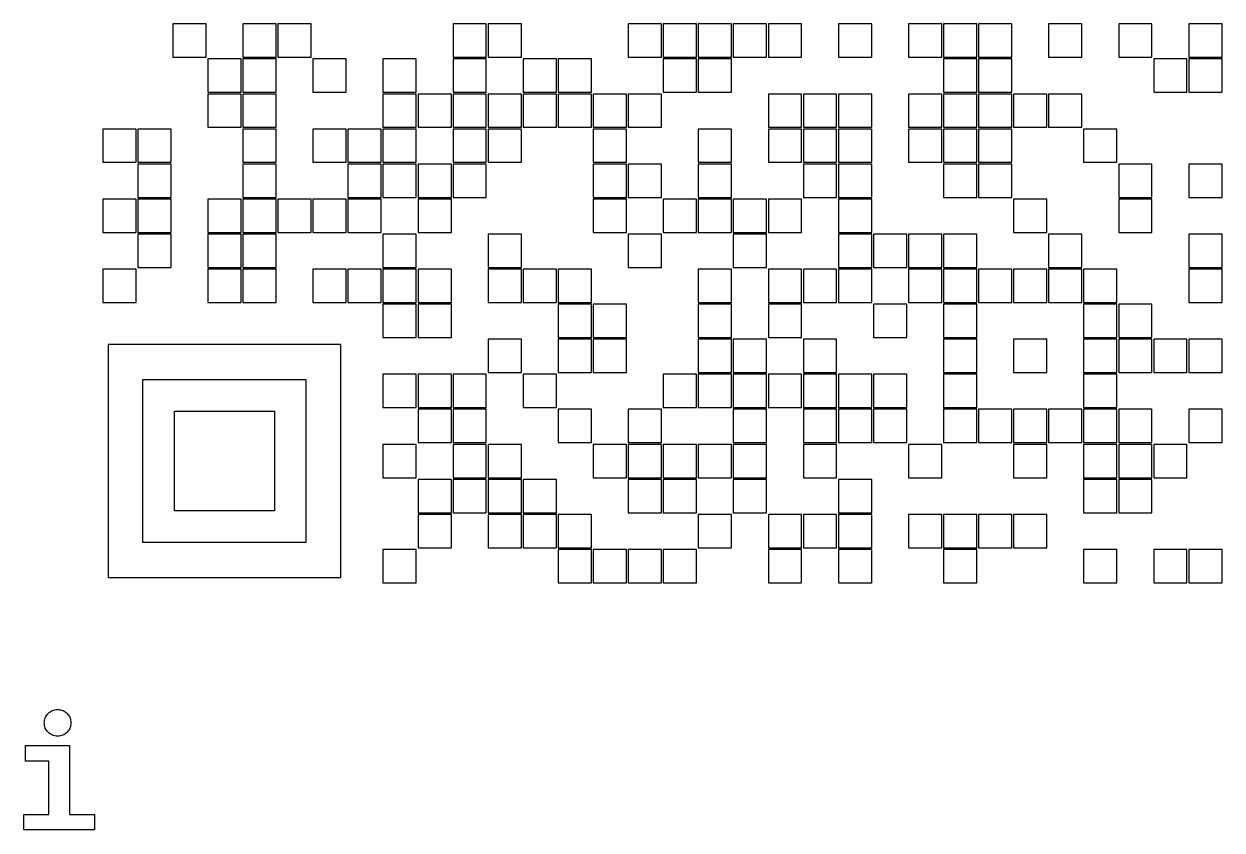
# Model space of a CAD drawing. Header units: inches. Extents: x -5.1 to 5.1, y -2.5 to 2.
# Drawn here: x 2.366 to 3.752, y -0.954 to -0.021 of the extents above; entities that cross this region are included whole.
import ezdxf

# ---------------------------------------------------------------- set-up
doc = ezdxf.new("R2010")
doc.units = ezdxf.units.IN
doc.header["$MEASUREMENT"] = 0

msp = doc.modelspace()

# ---------------------------------------------------------------- linework, layer by layer
at = {"color": 7, "linetype": 'Continuous', "lineweight": 25}
for p, q in [((2.5382, -0.0213), (2.5382, -0.0598)), ((2.5767, -0.0213), (2.5382, -0.0213)), ((2.5767, -0.0598), (2.5767, -0.0213)), ((2.6193, -0.0213), (2.6193, -0.0598)), ((2.6578, -0.0213), (2.6193, -0.0213)), ((2.6578, -0.0598), (2.6578, -0.0213)), ((2.6598, -0.0213), (2.6598, -0.0598)), ((2.6983, -0.0213), (2.6598, -0.0213)), ((2.6983, -0.0598), (2.6983, -0.0213)), ((2.8625, -0.0213), (2.8625, -0.0598)), ((2.901, -0.0213), (2.8625, -0.0213)), ((2.901, -0.0598), (2.901, -0.0213)), ((2.903, -0.0213), (2.903, -0.0598)), ((2.9416, -0.0213), (2.903, -0.0213)), ((2.9416, -0.0598), (2.9416, -0.0213)), ((3.0652, -0.0213), (3.0652, -0.0598)), ((3.1037, -0.0213), (3.0652, -0.0213)), ((3.1037, -0.0598), (3.1037, -0.0213)), ((3.1057, -0.0213), (3.1057, -0.0598)), ((3.1443, -0.0213), (3.1057, -0.0213)), ((3.1443, -0.0598), (3.1443, -0.0213)), ((3.1463, -0.0213), (3.1463, -0.0598)), ((3.1848, -0.0213), (3.1463, -0.0213)), ((3.1848, -0.0598), (3.1848, -0.0213)), ((3.1868, -0.0213), (3.1868, -0.0598)), ((3.2253, -0.0213), (3.1868, -0.0213)), ((3.2253, -0.0598), (3.2253, -0.0213)), ((3.2274, -0.0213), (3.2274, -0.0598)), ((3.2659, -0.0213), (3.2274, -0.0213)), ((3.2659, -0.0598), (3.2659, -0.0213)), ((3.3084, -0.0213), (3.3084, -0.0598)), ((3.347, -0.0213), (3.3084, -0.0213)), ((3.347, -0.0598), (3.347, -0.0213)), ((3.3895, -0.0213), (3.3895, -0.0598)), ((3.428, -0.0213), (3.3895, -0.0213)), ((3.428, -0.0598), (3.428, -0.0213)), ((3.4301, -0.0213), (3.4301, -0.0598)), ((3.4686, -0.0213), (3.4301, -0.0213)), ((3.4686, -0.0598), (3.4686, -0.0213)), ((3.4706, -0.0213), (3.4706, -0.0598)), ((3.5091, -0.0213), (3.4706, -0.0213)), ((3.5091, -0.0598), (3.5091, -0.0213)), ((3.5517, -0.0213), (3.5517, -0.0598)), ((3.5902, -0.0213), (3.5517, -0.0213)), ((3.5902, -0.0598), (3.5902, -0.0213)), ((3.6328, -0.0213), (3.6328, -0.0598)), ((3.6713, -0.0213), (3.6328, -0.0213)), ((3.6713, -0.0598), (3.6713, -0.0213)), ((3.7139, -0.0213), (3.7139, -0.0598)), ((3.7524, -0.0213), (3.7139, -0.0213)), ((3.7524, -0.0598), (3.7524, -0.0213)), ((2.5382, -0.0598), (2.5767, -0.0598)), ((2.5787, -0.0618), (2.5787, -0.1003)), ((2.6172, -0.0618), (2.5787, -0.0618)), ((2.6172, -0.1003), (2.6172, -0.0618)), ((2.6193, -0.0598), (2.6578, -0.0598)), ((2.6193, -0.0618), (2.6193, -0.1003)), ((2.6578, -0.0618), (2.6193, -0.0618)), ((2.6578, -0.1003), (2.6578, -0.0618)), ((2.6598, -0.0598), (2.6983, -0.0598)), ((2.7003, -0.0618), (2.7003, -0.1003)), ((2.7389, -0.0618), (2.7003, -0.0618)), ((2.7389, -0.1003), (2.7389, -0.0618)), ((2.7814, -0.0618), (2.7814, -0.1003)), ((2.8199, -0.0618), (2.7814, -0.0618)), ((2.8199, -0.1003), (2.8199, -0.0618)), ((2.8625, -0.0598), (2.901, -0.0598)), ((2.8625, -0.0618), (2.8625, -0.1003)), ((2.901, -0.0618), (2.8625, -0.0618)), ((2.901, -0.1003), (2.901, -0.0618)), ((2.903, -0.0598), (2.9416, -0.0598)), ((2.9436, -0.0618), (2.9436, -0.1003)), ((2.9821, -0.0618), (2.9436, -0.0618)), ((2.9821, -0.1003), (2.9821, -0.0618)), ((2.9841, -0.0618), (2.9841, -0.1003)), ((3.0226, -0.0618), (2.9841, -0.0618)), ((3.0226, -0.1003), (3.0226, -0.0618)), ((3.0652, -0.0598), (3.1037, -0.0598)), ((3.1057, -0.0598), (3.1443, -0.0598)), ((3.1057, -0.0618), (3.1057, -0.1003)), ((3.1443, -0.0618), (3.1057, -0.0618)), ((3.1443, -0.1003), (3.1443, -0.0618)), ((3.1463, -0.0598), (3.1848, -0.0598)), ((3.1463, -0.0618), (3.1463, -0.1003)), ((3.1848, -0.0618), (3.1463, -0.0618)), ((3.1848, -0.1003), (3.1848, -0.0618)), ((3.1868, -0.0598), (3.2253, -0.0598)), ((3.2274, -0.0598), (3.2659, -0.0598)), ((3.3084, -0.0598), (3.347, -0.0598)), ((3.3895, -0.0598), (3.428, -0.0598)), ((3.4301, -0.0598), (3.4686, -0.0598)), ((3.4301, -0.0618), (3.4301, -0.1003)), ((3.4686, -0.0618), (3.4301, -0.0618)), ((3.4686, -0.1003), (3.4686, -0.0618)), ((3.4706, -0.0598), (3.5091, -0.0598)), ((3.4706, -0.0618), (3.4706, -0.1003)), ((3.5091, -0.0618), (3.4706, -0.0618)), ((3.5091, -0.1003), (3.5091, -0.0618)), ((3.5517, -0.0598), (3.5902, -0.0598)), ((3.6328, -0.0598), (3.6713, -0.0598)), ((3.6733, -0.0618), (3.6733, -0.1003)), ((3.7118, -0.0618), (3.6733, -0.0618)), ((3.7118, -0.1003), (3.7118, -0.0618)), ((3.7139, -0.0598), (3.7524, -0.0598)), ((3.7139, -0.0618), (3.7139, -0.1003)), ((3.7524, -0.0618), (3.7139, -0.0618)), ((3.7524, -0.1003), (3.7524, -0.0618)), ((2.5787, -0.1003), (2.6172, -0.1003)), ((2.5787, -0.1024), (2.5787, -0.1409)), ((2.6172, -0.1024), (2.5787, -0.1024)), ((2.6172, -0.1409), (2.6172, -0.1024)), ((2.6193, -0.1003), (2.6578, -0.1003)), ((2.6193, -0.1024), (2.6193, -0.1409)), ((2.6578, -0.1024), (2.6193, -0.1024)), ((2.6578, -0.1409), (2.6578, -0.1024)), ((2.7003, -0.1003), (2.7389, -0.1003)), ((2.7814, -0.1003), (2.8199, -0.1003)), ((2.7814, -0.1024), (2.7814, -0.1409)), ((2.8199, -0.1024), (2.7814, -0.1024)), ((2.8199, -0.1409), (2.8199, -0.1024)), ((2.822, -0.1024), (2.822, -0.1409)), ((2.8605, -0.1024), (2.822, -0.1024)), ((2.8605, -0.1409), (2.8605, -0.1024)), ((2.8625, -0.1003), (2.901, -0.1003)), ((2.8625, -0.1024), (2.8625, -0.1409)), ((2.901, -0.1024), (2.8625, -0.1024)), ((2.901, -0.1409), (2.901, -0.1024)), ((2.903, -0.1024), (2.903, -0.1409)), ((2.9416, -0.1024), (2.903, -0.1024)), ((2.9416, -0.1409), (2.9416, -0.1024)), ((2.9436, -0.1003), (2.9821, -0.1003)), ((2.9436, -0.1024), (2.9436, -0.1409)), ((2.9821, -0.1024), (2.9436, -0.1024)), ((2.9821, -0.1409), (2.9821, -0.1024)), ((2.9841, -0.1003), (3.0226, -0.1003)), ((2.9841, -0.1024), (2.9841, -0.1409)), ((3.0226, -0.1024), (2.9841, -0.1024)), ((3.0226, -0.1409), (3.0226, -0.1024)), ((3.0247, -0.1024), (3.0247, -0.1409)), ((3.0632, -0.1024), (3.0247, -0.1024)), ((3.0632, -0.1409), (3.0632, -0.1024)), ((3.0652, -0.1024), (3.0652, -0.1409)), ((3.1037, -0.1024), (3.0652, -0.1024)), ((3.1037, -0.1409), (3.1037, -0.1024)), ((3.1057, -0.1003), (3.1443, -0.1003)), ((3.1463, -0.1003), (3.1848, -0.1003)), ((3.2274, -0.1024), (3.2274, -0.1409)), ((3.2659, -0.1024), (3.2274, -0.1024)), ((3.2659, -0.1409), (3.2659, -0.1024)), ((3.2679, -0.1024), (3.2679, -0.1409)), ((3.3064, -0.1024), (3.2679, -0.1024)), ((3.3064, -0.1409), (3.3064, -0.1024)), ((3.3084, -0.1024), (3.3084, -0.1409)), ((3.347, -0.1024), (3.3084, -0.1024)), ((3.347, -0.1409), (3.347, -0.1024)), ((3.3895, -0.1024), (3.3895, -0.1409)), ((3.428, -0.1024), (3.3895, -0.1024)), ((3.428, -0.1409), (3.428, -0.1024)), ((3.4301, -0.1003), (3.4686, -0.1003)), ((3.4301, -0.1024), (3.4301, -0.1409)), ((3.4686, -0.1024), (3.4301, -0.1024)), ((3.4686, -0.1409), (3.4686, -0.1024)), ((3.4706, -0.1003), (3.5091, -0.1003)), ((3.4706, -0.1024), (3.4706, -0.1409)), ((3.5091, -0.1024), (3.4706, -0.1024)), ((3.5091, -0.1409), (3.5091, -0.1024)), ((3.5111, -0.1024), (3.5111, -0.1409)), ((3.5497, -0.1024), (3.5111, -0.1024)), ((3.5497, -0.1409), (3.5497, -0.1024)), ((3.5517, -0.1024), (3.5517, -0.1409)), ((3.5902, -0.1024), (3.5517, -0.1024)), ((3.5902, -0.1409), (3.5902, -0.1024)), ((3.6733, -0.1003), (3.7118, -0.1003)), ((3.7139, -0.1003), (3.7524, -0.1003)), ((2.4571, -0.1429), (2.4571, -0.1814)), ((2.4956, -0.1429), (2.4571, -0.1429)), ((2.4956, -0.1814), (2.4956, -0.1429)), ((2.4976, -0.1429), (2.4976, -0.1814)), ((2.5361, -0.1429), (2.4976, -0.1429)), ((2.5361, -0.1814), (2.5361, -0.1429)), ((2.5787, -0.1409), (2.6172, -0.1409)), ((2.6193, -0.1409), (2.6578, -0.1409)), ((2.6193, -0.1429), (2.6193, -0.1814)), ((2.6578, -0.1429), (2.6193, -0.1429)), ((2.6578, -0.1814), (2.6578, -0.1429)), ((2.7003, -0.1429), (2.7003, -0.1814)), ((2.7389, -0.1429), (2.7003, -0.1429)), ((2.7389, -0.1814), (2.7389, -0.1429)), ((2.7409, -0.1429), (2.7409, -0.1814)), ((2.7794, -0.1429), (2.7409, -0.1429)), ((2.7794, -0.1814), (2.7794, -0.1429)), ((2.7814, -0.1409), (2.8199, -0.1409)), ((2.7814, -0.1429), (2.7814, -0.1814)), ((2.8199, -0.1429), (2.7814, -0.1429)), ((2.8199, -0.1814), (2.8199, -0.1429)), ((2.822, -0.1409), (2.8605, -0.1409)), ((2.8625, -0.1409), (2.901, -0.1409)), ((2.8625, -0.1429), (2.8625, -0.1814)), ((2.901, -0.1429), (2.8625, -0.1429)), ((2.901, -0.1814), (2.901, -0.1429)), ((2.903, -0.1409), (2.9416, -0.1409)), ((2.903, -0.1429), (2.903, -0.1814)), ((2.9416, -0.1429), (2.903, -0.1429)), ((2.9416, -0.1814), (2.9416, -0.1429)), ((2.9436, -0.1409), (2.9821, -0.1409)), ((2.9841, -0.1409), (3.0226, -0.1409)), ((3.0247, -0.1409), (3.0632, -0.1409)), ((3.0247, -0.1429), (3.0247, -0.1814)), ((3.0632, -0.1429), (3.0247, -0.1429)), ((3.0632, -0.1814), (3.0632, -0.1429)), ((3.0652, -0.1409), (3.1037, -0.1409)), ((3.1463, -0.1429), (3.1463, -0.1814)), ((3.1848, -0.1429), (3.1463, -0.1429)), ((3.1848, -0.1814), (3.1848, -0.1429)), ((3.2274, -0.1409), (3.2659, -0.1409)), ((3.2274, -0.1429), (3.2274, -0.1814)), ((3.2659, -0.1429), (3.2274, -0.1429)), ((3.2659, -0.1814), (3.2659, -0.1429)), ((3.2679, -0.1409), (3.3064, -0.1409)), ((3.2679, -0.1429), (3.2679, -0.1814)), ((3.3064, -0.1429), (3.2679, -0.1429)), ((3.3064, -0.1814), (3.3064, -0.1429)), ((3.3084, -0.1409), (3.347, -0.1409)), ((3.3084, -0.1429), (3.3084, -0.1814)), ((3.347, -0.1429), (3.3084, -0.1429)), ((3.347, -0.1814), (3.347, -0.1429)), ((3.3895, -0.1409), (3.428, -0.1409)), ((3.3895, -0.1429), (3.3895, -0.1814)), ((3.428, -0.1429), (3.3895, -0.1429)), ((3.428, -0.1814), (3.428, -0.1429)), ((3.4301, -0.1409), (3.4686, -0.1409)), ((3.4301, -0.1429), (3.4301, -0.1814)), ((3.4686, -0.1429), (3.4301, -0.1429)), ((3.4686, -0.1814), (3.4686, -0.1429)), ((3.4706, -0.1409), (3.5091, -0.1409)), ((3.4706, -0.1429), (3.4706, -0.1814)), ((3.5091, -0.1429), (3.4706, -0.1429)), ((3.5091, -0.1814), (3.5091, -0.1429)), ((3.5111, -0.1409), (3.5497, -0.1409)), ((3.5517, -0.1409), (3.5902, -0.1409)), ((3.5922, -0.1429), (3.5922, -0.1814)), ((3.6307, -0.1429), (3.5922, -0.1429)), ((3.6307, -0.1814), (3.6307, -0.1429)), ((2.4571, -0.1814), (2.4956, -0.1814)), ((2.4976, -0.1814), (2.5361, -0.1814)), ((2.4976, -0.1834), (2.4976, -0.222)), ((2.5361, -0.1834), (2.4976, -0.1834)), ((2.5361, -0.222), (2.5361, -0.1834)), ((2.6193, -0.1814), (2.6578, -0.1814)), ((2.6193, -0.1834), (2.6193, -0.222)), ((2.6578, -0.1834), (2.6193, -0.1834)), ((2.6578, -0.222), (2.6578, -0.1834)), ((2.7003, -0.1814), (2.7389, -0.1814)), ((2.7409, -0.1814), (2.7794, -0.1814)), ((2.7409, -0.1834), (2.7409, -0.222)), ((2.7794, -0.1834), (2.7409, -0.1834)), ((2.7794, -0.222), (2.7794, -0.1834)), ((2.7814, -0.1814), (2.8199, -0.1814)), ((2.7814, -0.1834), (2.7814, -0.222)), ((2.8199, -0.1834), (2.7814, -0.1834)), ((2.8199, -0.222), (2.8199, -0.1834)), ((2.822, -0.1834), (2.822, -0.222)), ((2.8605, -0.1834), (2.822, -0.1834)), ((2.8605, -0.222), (2.8605, -0.1834)), ((2.8625, -0.1814), (2.901, -0.1814)), ((2.8625, -0.1834), (2.8625, -0.222)), ((2.901, -0.1834), (2.8625, -0.1834)), ((2.901, -0.222), (2.901, -0.1834)), ((2.903, -0.1814), (2.9416, -0.1814)), ((3.0247, -0.1814), (3.0632, -0.1814)), ((3.0247, -0.1834), (3.0247, -0.222)), ((3.0632, -0.1834), (3.0247, -0.1834)), ((3.0632, -0.222), (3.0632, -0.1834)), ((3.0652, -0.1834), (3.0652, -0.222)), ((3.1037, -0.1834), (3.0652, -0.1834)), ((3.1037, -0.222), (3.1037, -0.1834)), ((3.1463, -0.1814), (3.1848, -0.1814)), ((3.1463, -0.1834), (3.1463, -0.222)), ((3.1848, -0.1834), (3.1463, -0.1834)), ((3.1848, -0.222), (3.1848, -0.1834)), ((3.2274, -0.1814), (3.2659, -0.1814)), ((3.2679, -0.1814), (3.3064, -0.1814)), ((3.2679, -0.1834), (3.2679, -0.222)), ((3.3064, -0.1834), (3.2679, -0.1834)), ((3.3064, -0.222), (3.3064, -0.1834)), ((3.3084, -0.1814), (3.347, -0.1814)), ((3.3084, -0.1834), (3.3084, -0.222)), ((3.347, -0.1834), (3.3084, -0.1834)), ((3.347, -0.222), (3.347, -0.1834)), ((3.3895, -0.1814), (3.428, -0.1814)), ((3.4301, -0.1814), (3.4686, -0.1814)), ((3.4301, -0.1834), (3.4301, -0.222)), ((3.4686, -0.1834), (3.4301, -0.1834)), ((3.4686, -0.222), (3.4686, -0.1834)), ((3.4706, -0.1814), (3.5091, -0.1814)), ((3.4706, -0.1834), (3.4706, -0.222)), ((3.5091, -0.1834), (3.4706, -0.1834)), ((3.5091, -0.222), (3.5091, -0.1834)), ((3.5922, -0.1814), (3.6307, -0.1814)), ((3.6328, -0.1834), (3.6328, -0.222)), ((3.6713, -0.1834), (3.6328, -0.1834)), ((3.6713, -0.222), (3.6713, -0.1834)), ((3.7139, -0.1834), (3.7139, -0.222)), ((3.7524, -0.1834), (3.7139, -0.1834)), ((3.7524, -0.222), (3.7524, -0.1834)), ((2.4571, -0.224), (2.4571, -0.2625)), ((2.4956, -0.224), (2.4571, -0.224)), ((2.4956, -0.2625), (2.4956, -0.224)), ((2.4976, -0.222), (2.5361, -0.222)), ((2.4976, -0.224), (2.4976, -0.2625)), ((2.5361, -0.224), (2.4976, -0.224)), ((2.5361, -0.2625), (2.5361, -0.224)), ((2.5787, -0.224), (2.5787, -0.2625)), ((2.6172, -0.224), (2.5787, -0.224)), ((2.6172, -0.2625), (2.6172, -0.224)), ((2.6193, -0.222), (2.6578, -0.222)), ((2.6193, -0.224), (2.6193, -0.2625)), ((2.6578, -0.224), (2.6193, -0.224)), ((2.6578, -0.2625), (2.6578, -0.224)), ((2.6598, -0.224), (2.6598, -0.2625)), ((2.6983, -0.224), (2.6598, -0.224)), ((2.6983, -0.2625), (2.6983, -0.224)), ((2.7003, -0.224), (2.7003, -0.2625)), ((2.7389, -0.224), (2.7003, -0.224)), ((2.7389, -0.2625), (2.7389, -0.224)), ((2.7409, -0.222), (2.7794, -0.222)), ((2.7409, -0.224), (2.7409, -0.2625)), ((2.7794, -0.224), (2.7409, -0.224)), ((2.7794, -0.2625), (2.7794, -0.224)), ((2.7814, -0.222), (2.8199, -0.222)), ((2.822, -0.222), (2.8605, -0.222)), ((2.822, -0.224), (2.822, -0.2625)), ((2.8605, -0.224), (2.822, -0.224)), ((2.8605, -0.2625), (2.8605, -0.224)), ((2.8625, -0.222), (2.901, -0.222)), ((3.0247, -0.222), (3.0632, -0.222)), ((3.0247, -0.224), (3.0247, -0.2625)), ((3.0632, -0.224), (3.0247, -0.224)), ((3.0632, -0.2625), (3.0632, -0.224)), ((3.0652, -0.222), (3.1037, -0.222)), ((3.1057, -0.224), (3.1057, -0.2625)), ((3.1443, -0.224), (3.1057, -0.224)), ((3.1443, -0.2625), (3.1443, -0.224)), ((3.1463, -0.222), (3.1848, -0.222)), ((3.1463, -0.224), (3.1463, -0.2625)), ((3.1848, -0.224), (3.1463, -0.224)), ((3.1848, -0.2625), (3.1848, -0.224)), ((3.1868, -0.224), (3.1868, -0.2625)), ((3.2253, -0.224), (3.1868, -0.224)), ((3.2253, -0.2625), (3.2253, -0.224)), ((3.2274, -0.224), (3.2274, -0.2625)), ((3.2659, -0.224), (3.2274, -0.224)), ((3.2659, -0.2625), (3.2659, -0.224)), ((3.2679, -0.222), (3.3064, -0.222)), ((3.3084, -0.222), (3.347, -0.222)), ((3.3084, -0.224), (3.3084, -0.2625)), ((3.347, -0.224), (3.3084, -0.224)), ((3.347, -0.2625), (3.347, -0.224)), ((3.4301, -0.222), (3.4686, -0.222)), ((3.4706, -0.222), (3.5091, -0.222)), ((3.5111, -0.224), (3.5111, -0.2625)), ((3.5497, -0.224), (3.5111, -0.224)), ((3.5497, -0.2625), (3.5497, -0.224)), ((3.6328, -0.222), (3.6713, -0.222)), ((3.6328, -0.224), (3.6328, -0.2625)), ((3.6713, -0.224), (3.6328, -0.224)), ((3.6713, -0.2625), (3.6713, -0.224)), ((3.7139, -0.222), (3.7524, -0.222)), ((2.4571, -0.2625), (2.4956, -0.2625)), ((2.4976, -0.2625), (2.5361, -0.2625)), ((2.5787, -0.2625), (2.6172, -0.2625)), ((2.6193, -0.2625), (2.6578, -0.2625)), ((2.6598, -0.2625), (2.6983, -0.2625)), ((2.7003, -0.2625), (2.7389, -0.2625)), ((2.7409, -0.2625), (2.7794, -0.2625)), ((2.822, -0.2625), (2.8605, -0.2625)), ((3.0247, -0.2625), (3.0632, -0.2625)), ((3.1057, -0.2625), (3.1443, -0.2625)), ((3.1463, -0.2625), (3.1848, -0.2625)), ((3.1868, -0.2625), (3.2253, -0.2625)), ((3.2274, -0.2625), (3.2659, -0.2625)), ((3.3084, -0.2625), (3.347, -0.2625)), ((3.5111, -0.2625), (3.5497, -0.2625)), ((3.6328, -0.2625), (3.6713, -0.2625)), ((2.4976, -0.2645), (2.4976, -0.303)), ((2.5361, -0.2645), (2.4976, -0.2645)), ((2.5361, -0.303), (2.5361, -0.2645)), ((2.5787, -0.2645), (2.5787, -0.303)), ((2.6172, -0.2645), (2.5787, -0.2645)), ((2.6172, -0.303), (2.6172, -0.2645)), ((2.6193, -0.2645), (2.6193, -0.303)), ((2.6578, -0.2645), (2.6193, -0.2645)), ((2.6578, -0.303), (2.6578, -0.2645)), ((2.7814, -0.2645), (2.7814, -0.303)), ((2.8199, -0.2645), (2.7814, -0.2645)), ((2.8199, -0.303), (2.8199, -0.2645)), ((2.903, -0.2645), (2.903, -0.303)), ((2.9416, -0.2645), (2.903, -0.2645)), ((2.9416, -0.303), (2.9416, -0.2645)), ((3.0652, -0.2645), (3.0652, -0.303)), ((3.1037, -0.2645), (3.0652, -0.2645)), ((3.1037, -0.303), (3.1037, -0.2645)), ((3.1868, -0.2645), (3.1868, -0.303)), ((3.2253, -0.2645), (3.1868, -0.2645)), ((3.2253, -0.303), (3.2253, -0.2645)), ((3.3084, -0.2645), (3.3084, -0.303)), ((3.347, -0.2645), (3.3084, -0.2645)), ((3.347, -0.303), (3.347, -0.2645)), ((3.349, -0.2645), (3.349, -0.303)), ((3.3875, -0.2645), (3.349, -0.2645)), ((3.3875, -0.303), (3.3875, -0.2645)), ((3.3895, -0.2645), (3.3895, -0.303)), ((3.428, -0.2645), (3.3895, -0.2645)), ((3.428, -0.303), (3.428, -0.2645)), ((3.4301, -0.2645), (3.4301, -0.303)), ((3.4686, -0.2645), (3.4301, -0.2645)), ((3.4686, -0.303), (3.4686, -0.2645)), ((3.5517, -0.2645), (3.5517, -0.303)), ((3.5902, -0.2645), (3.5517, -0.2645)), ((3.5902, -0.303), (3.5902, -0.2645)), ((3.7139, -0.2645), (3.7139, -0.303)), ((3.7524, -0.2645), (3.7139, -0.2645)), ((3.7524, -0.303), (3.7524, -0.2645)), ((2.4976, -0.303), (2.5361, -0.303)), ((2.5787, -0.303), (2.6172, -0.303)), ((2.6193, -0.303), (2.6578, -0.303)), ((2.7814, -0.303), (2.8199, -0.303)), ((2.903, -0.303), (2.9416, -0.303)), ((3.0652, -0.303), (3.1037, -0.303)), ((3.1868, -0.303), (3.2253, -0.303)), ((3.3084, -0.303), (3.347, -0.303)), ((3.349, -0.303), (3.3875, -0.303)), ((3.3895, -0.303), (3.428, -0.303)), ((3.4301, -0.303), (3.4686, -0.303)), ((3.5517, -0.303), (3.5902, -0.303)), ((3.7139, -0.303), (3.7524, -0.303)), ((2.4571, -0.3051), (2.4571, -0.3436)), ((2.4956, -0.3051), (2.4571, -0.3051)), ((2.4956, -0.3436), (2.4956, -0.3051)), ((2.5787, -0.3051), (2.5787, -0.3436)), ((2.6172, -0.3051), (2.5787, -0.3051)), ((2.6172, -0.3436), (2.6172, -0.3051)), ((2.6193, -0.3051), (2.6193, -0.3436)), ((2.6578, -0.3051), (2.6193, -0.3051)), ((2.6578, -0.3436), (2.6578, -0.3051)), ((2.7003, -0.3051), (2.7003, -0.3436)), ((2.7389, -0.3051), (2.7003, -0.3051)), ((2.7389, -0.3436), (2.7389, -0.3051)), ((2.7409, -0.3051), (2.7409, -0.3436)), ((2.7794, -0.3051), (2.7409, -0.3051)), ((2.7794, -0.3436), (2.7794, -0.3051)), ((2.7814, -0.3051), (2.7814, -0.3436)), ((2.8199, -0.3051), (2.7814, -0.3051)), ((2.8199, -0.3436), (2.8199, -0.3051)), ((2.822, -0.3051), (2.822, -0.3436)), ((2.8605, -0.3051), (2.822, -0.3051)), ((2.8605, -0.3436), (2.8605, -0.3051)), ((2.903, -0.3051), (2.903, -0.3436)), ((2.9416, -0.3051), (2.903, -0.3051)), ((2.9416, -0.3436), (2.9416, -0.3051)), ((2.9436, -0.3051), (2.9436, -0.3436)), ((2.9821, -0.3051), (2.9436, -0.3051)), ((2.9821, -0.3436), (2.9821, -0.3051)), ((2.9841, -0.3051), (2.9841, -0.3436)), ((3.0226, -0.3051), (2.9841, -0.3051)), ((3.0226, -0.3436), (3.0226, -0.3051)), ((3.1463, -0.3051), (3.1463, -0.3436)), ((3.1848, -0.3051), (3.1463, -0.3051)), ((3.1848, -0.3436), (3.1848, -0.3051)), ((3.2274, -0.3051), (3.2274, -0.3436)), ((3.2659, -0.3051), (3.2274, -0.3051)), ((3.2659, -0.3436), (3.2659, -0.3051)), ((3.2679, -0.3051), (3.2679, -0.3436)), ((3.3064, -0.3051), (3.2679, -0.3051)), ((3.3064, -0.3436), (3.3064, -0.3051)), ((3.3084, -0.3051), (3.3084, -0.3436)), ((3.347, -0.3051), (3.3084, -0.3051)), ((3.347, -0.3436), (3.347, -0.3051)), ((3.3895, -0.3051), (3.3895, -0.3436)), ((3.428, -0.3051), (3.3895, -0.3051)), ((3.428, -0.3436), (3.428, -0.3051)), ((3.4301, -0.3051), (3.4301, -0.3436)), ((3.4686, -0.3051), (3.4301, -0.3051)), ((3.4686, -0.3436), (3.4686, -0.3051)), ((3.4706, -0.3051), (3.4706, -0.3436)), ((3.5091, -0.3051), (3.4706, -0.3051)), ((3.5091, -0.3436), (3.5091, -0.3051)), ((3.5111, -0.3051), (3.5111, -0.3436)), ((3.5497, -0.3051), (3.5111, -0.3051)), ((3.5497, -0.3436), (3.5497, -0.3051)), ((3.5517, -0.3051), (3.5517, -0.3436)), ((3.5902, -0.3051), (3.5517, -0.3051)), ((3.5902, -0.3436), (3.5902, -0.3051)), ((3.5922, -0.3051), (3.5922, -0.3436)), ((3.6307, -0.3051), (3.5922, -0.3051)), ((3.6307, -0.3436), (3.6307, -0.3051)), ((3.7139, -0.3051), (3.7139, -0.3436)), ((3.7524, -0.3051), (3.7139, -0.3051)), ((3.7524, -0.3436), (3.7524, -0.3051)), ((2.4571, -0.3436), (2.4956, -0.3436)), ((2.5787, -0.3436), (2.6172, -0.3436)), ((2.6193, -0.3436), (2.6578, -0.3436)), ((2.7003, -0.3436), (2.7389, -0.3436)), ((2.7409, -0.3436), (2.7794, -0.3436)), ((2.7814, -0.3436), (2.8199, -0.3436)), ((2.7814, -0.3456), (2.7814, -0.3841)), ((2.8199, -0.3456), (2.7814, -0.3456)), ((2.8199, -0.3841), (2.8199, -0.3456)), ((2.822, -0.3436), (2.8605, -0.3436)), ((2.822, -0.3456), (2.822, -0.3841)), ((2.8605, -0.3456), (2.822, -0.3456)), ((2.8605, -0.3841), (2.8605, -0.3456)), ((2.903, -0.3436), (2.9416, -0.3436)), ((2.9436, -0.3436), (2.9821, -0.3436)), ((2.9841, -0.3436), (3.0226, -0.3436)), ((2.9841, -0.3456), (2.9841, -0.3841)), ((3.0226, -0.3456), (2.9841, -0.3456)), ((3.0226, -0.3841), (3.0226, -0.3456)), ((3.0247, -0.3456), (3.0247, -0.3841)), ((3.0632, -0.3456), (3.0247, -0.3456)), ((3.0632, -0.3841), (3.0632, -0.3456)), ((3.1463, -0.3436), (3.1848, -0.3436)), ((3.1463, -0.3456), (3.1463, -0.3841)), ((3.1848, -0.3456), (3.1463, -0.3456)), ((3.1848, -0.3841), (3.1848, -0.3456)), ((3.2274, -0.3436), (3.2659, -0.3436)), ((3.2274, -0.3456), (3.2274, -0.3841)), ((3.2659, -0.3456), (3.2274, -0.3456)), ((3.2659, -0.3841), (3.2659, -0.3456)), ((3.2679, -0.3436), (3.3064, -0.3436)), ((3.3084, -0.3436), (3.347, -0.3436)), ((3.349, -0.3456), (3.349, -0.3841)), ((3.3875, -0.3456), (3.349, -0.3456)), ((3.3875, -0.3841), (3.3875, -0.3456)), ((3.3895, -0.3436), (3.428, -0.3436)), ((3.4301, -0.3436), (3.4686, -0.3436)), ((3.4301, -0.3456), (3.4301, -0.3841)), ((3.4686, -0.3456), (3.4301, -0.3456)), ((3.4686, -0.3841), (3.4686, -0.3456)), ((3.4706, -0.3436), (3.5091, -0.3436)), ((3.5111, -0.3436), (3.5497, -0.3436)), ((3.5517, -0.3436), (3.5902, -0.3436)), ((3.5922, -0.3436), (3.6307, -0.3436)), ((3.5922, -0.3456), (3.5922, -0.3841)), ((3.6307, -0.3456), (3.5922, -0.3456)), ((3.6307, -0.3841), (3.6307, -0.3456)), ((3.6328, -0.3456), (3.6328, -0.3841)), ((3.6713, -0.3456), (3.6328, -0.3456)), ((3.6713, -0.3841), (3.6713, -0.3456)), ((3.7139, -0.3436), (3.7524, -0.3436)), ((2.7814, -0.3841), (2.8199, -0.3841)), ((2.822, -0.3841), (2.8605, -0.3841)), ((2.903, -0.3861), (2.903, -0.4247)), ((2.9416, -0.3861), (2.903, -0.3861)), ((2.9416, -0.4247), (2.9416, -0.3861)), ((2.9841, -0.3841), (3.0226, -0.3841)), ((2.9841, -0.3861), (2.9841, -0.4247)), ((3.0226, -0.3861), (2.9841, -0.3861)), ((3.0226, -0.4247), (3.0226, -0.3861)), ((3.0247, -0.3841), (3.0632, -0.3841)), ((3.0247, -0.3861), (3.0247, -0.4247)), ((3.0632, -0.3861), (3.0247, -0.3861)), ((3.0632, -0.4247), (3.0632, -0.3861)), ((3.1463, -0.3841), (3.1848, -0.3841)), ((3.1463, -0.3861), (3.1463, -0.4247)), ((3.1848, -0.3861), (3.1463, -0.3861)), ((3.1848, -0.4247), (3.1848, -0.3861)), ((3.1868, -0.3861), (3.1868, -0.4247)), ((3.2253, -0.3861), (3.1868, -0.3861)), ((3.2253, -0.4247), (3.2253, -0.3861)), ((3.2274, -0.3841), (3.2659, -0.3841)), ((3.2679, -0.3861), (3.2679, -0.4247)), ((3.3064, -0.3861), (3.2679, -0.3861)), ((3.3064, -0.4247), (3.3064, -0.3861)), ((3.349, -0.3841), (3.3875, -0.3841)), ((3.4301, -0.3841), (3.4686, -0.3841)), ((3.4301, -0.3861), (3.4301, -0.4247)), ((3.4686, -0.3861), (3.4301, -0.3861)), ((3.4686, -0.4247), (3.4686, -0.3861)), ((3.5111, -0.3861), (3.5111, -0.4247)), ((3.5497, -0.3861), (3.5111, -0.3861)), ((3.5497, -0.4247), (3.5497, -0.3861)), ((3.5922, -0.3841), (3.6307, -0.3841)), ((3.5922, -0.3861), (3.5922, -0.4247)), ((3.6307, -0.3861), (3.5922, -0.3861)), ((3.6307, -0.4247), (3.6307, -0.3861)), ((3.6328, -0.3841), (3.6713, -0.3841)), ((3.6328, -0.3861), (3.6328, -0.4247)), ((3.6713, -0.3861), (3.6328, -0.3861)), ((3.6713, -0.4247), (3.6713, -0.3861)), ((3.6733, -0.3861), (3.6733, -0.4247)), ((3.7118, -0.3861), (3.6733, -0.3861)), ((3.7118, -0.4247), (3.7118, -0.3861)), ((3.7139, -0.3861), (3.7139, -0.4247)), ((3.7524, -0.3861), (3.7139, -0.3861)), ((3.7524, -0.4247), (3.7524, -0.3861)), ((2.4632, -0.3922), (2.4632, -0.6618)), ((2.7328, -0.3922), (2.4632, -0.3922)), ((2.7328, -0.6618), (2.7328, -0.3922)), ((2.7814, -0.4267), (2.7814, -0.4652)), ((2.8199, -0.4267), (2.7814, -0.4267)), ((2.8199, -0.4652), (2.8199, -0.4267)), ((2.822, -0.4267), (2.822, -0.4652)), ((2.8605, -0.4267), (2.822, -0.4267)), ((2.8605, -0.4652), (2.8605, -0.4267)), ((2.8625, -0.4267), (2.8625, -0.4652)), ((2.901, -0.4267), (2.8625, -0.4267)), ((2.901, -0.4652), (2.901, -0.4267)), ((2.903, -0.4247), (2.9416, -0.4247)), ((2.9436, -0.4267), (2.9436, -0.4652)), ((2.9821, -0.4267), (2.9436, -0.4267)), ((2.9821, -0.4652), (2.9821, -0.4267)), ((2.9841, -0.4247), (3.0226, -0.4247)), ((3.0247, -0.4247), (3.0632, -0.4247)), ((3.1057, -0.4267), (3.1057, -0.4652)), ((3.1443, -0.4267), (3.1057, -0.4267)), ((3.1443, -0.4652), (3.1443, -0.4267)), ((3.1463, -0.4247), (3.1848, -0.4247)), ((3.1463, -0.4267), (3.1463, -0.4652)), ((3.1848, -0.4267), (3.1463, -0.4267)), ((3.1848, -0.4652), (3.1848, -0.4267)), ((3.1868, -0.4247), (3.2253, -0.4247)), ((3.1868, -0.4267), (3.1868, -0.4652)), ((3.2253, -0.4267), (3.1868, -0.4267)), ((3.2253, -0.4652), (3.2253, -0.4267)), ((3.2274, -0.4267), (3.2274, -0.4652)), ((3.2659, -0.4267), (3.2274, -0.4267)), ((3.2659, -0.4652), (3.2659, -0.4267)), ((3.2679, -0.4247), (3.3064, -0.4247)), ((3.2679, -0.4267), (3.2679, -0.4652)), ((3.3064, -0.4267), (3.2679, -0.4267)), ((3.3064, -0.4652), (3.3064, -0.4267)), ((3.3084, -0.4267), (3.3084, -0.4652)), ((3.347, -0.4267), (3.3084, -0.4267)), ((3.347, -0.4652), (3.347, -0.4267)), ((3.349, -0.4267), (3.349, -0.4652)), ((3.3875, -0.4267), (3.349, -0.4267)), ((3.3875, -0.4652), (3.3875, -0.4267)), ((3.4301, -0.4247), (3.4686, -0.4247)), ((3.4301, -0.4267), (3.4301, -0.4652)), ((3.4686, -0.4267), (3.4301, -0.4267)), ((3.4686, -0.4652), (3.4686, -0.4267)), ((3.5111, -0.4247), (3.5497, -0.4247)), ((3.5922, -0.4247), (3.6307, -0.4247)), ((3.5922, -0.4267), (3.5922, -0.4652)), ((3.6307, -0.4267), (3.5922, -0.4267)), ((3.6307, -0.4652), (3.6307, -0.4267)), ((3.6328, -0.4247), (3.6713, -0.4247)), ((3.6733, -0.4247), (3.7118, -0.4247)), ((3.7139, -0.4247), (3.7524, -0.4247)), ((2.5036, -0.6214), (2.5036, -0.4327)), ((2.5036, -0.4327), (2.6923, -0.4327)), ((2.6923, -0.4327), (2.6923, -0.6214)), ((2.5402, -0.5848), (2.5402, -0.4693)), ((2.5402, -0.4693), (2.6557, -0.4693)), ((2.6557, -0.4693), (2.6557, -0.5848)), ((2.7814, -0.4652), (2.8199, -0.4652)), ((2.822, -0.4652), (2.8605, -0.4652)), ((2.822, -0.4672), (2.822, -0.5057)), ((2.8605, -0.4672), (2.822, -0.4672)), ((2.8605, -0.5057), (2.8605, -0.4672)), ((2.8625, -0.4652), (2.901, -0.4652)), ((2.8625, -0.4672), (2.8625, -0.5057)), ((2.901, -0.4672), (2.8625, -0.4672)), ((2.901, -0.5057), (2.901, -0.4672)), ((2.9436, -0.4652), (2.9821, -0.4652)), ((2.9841, -0.4672), (2.9841, -0.5057)), ((3.0226, -0.4672), (2.9841, -0.4672)), ((3.0226, -0.5057), (3.0226, -0.4672)), ((3.0652, -0.4672), (3.0652, -0.5057)), ((3.1037, -0.4672), (3.0652, -0.4672)), ((3.1037, -0.5057), (3.1037, -0.4672)), ((3.1057, -0.4652), (3.1443, -0.4652)), ((3.1463, -0.4652), (3.1848, -0.4652)), ((3.1868, -0.4652), (3.2253, -0.4652)), ((3.1868, -0.4672), (3.1868, -0.5057)), ((3.2253, -0.4672), (3.1868, -0.4672)), ((3.2253, -0.5057), (3.2253, -0.4672)), ((3.2274, -0.4652), (3.2659, -0.4652)), ((3.2679, -0.4652), (3.3064, -0.4652)), ((3.2679, -0.4672), (3.2679, -0.5057)), ((3.3064, -0.4672), (3.2679, -0.4672)), ((3.3064, -0.5057), (3.3064, -0.4672)), ((3.3084, -0.4652), (3.347, -0.4652)), ((3.3084, -0.4672), (3.3084, -0.5057)), ((3.347, -0.4672), (3.3084, -0.4672)), ((3.347, -0.5057), (3.347, -0.4672)), ((3.349, -0.4652), (3.3875, -0.4652)), ((3.349, -0.4672), (3.349, -0.5057)), ((3.3875, -0.4672), (3.349, -0.4672)), ((3.3875, -0.5057), (3.3875, -0.4672)), ((3.4301, -0.4652), (3.4686, -0.4652)), ((3.4301, -0.4672), (3.4301, -0.5057)), ((3.4686, -0.4672), (3.4301, -0.4672)), ((3.4686, -0.5057), (3.4686, -0.4672)), ((3.4706, -0.4672), (3.4706, -0.5057)), ((3.5091, -0.4672), (3.4706, -0.4672)), ((3.5091, -0.5057), (3.5091, -0.4672)), ((3.5111, -0.4672), (3.5111, -0.5057)), ((3.5497, -0.4672), (3.5111, -0.4672)), ((3.5497, -0.5057), (3.5497, -0.4672)), ((3.5517, -0.4672), (3.5517, -0.5057)), ((3.5902, -0.4672), (3.5517, -0.4672)), ((3.5902, -0.5057), (3.5902, -0.4672)), ((3.5922, -0.4652), (3.6307, -0.4652)), ((3.5922, -0.4672), (3.5922, -0.5057)), ((3.6307, -0.4672), (3.5922, -0.4672)), ((3.6307, -0.5057), (3.6307, -0.4672)), ((3.6328, -0.4672), (3.6328, -0.5057)), ((3.6713, -0.4672), (3.6328, -0.4672)), ((3.6713, -0.5057), (3.6713, -0.4672)), ((3.7139, -0.4672), (3.7139, -0.5057)), ((3.7524, -0.4672), (3.7139, -0.4672)), ((3.7524, -0.5057), (3.7524, -0.4672)), ((2.7814, -0.5078), (2.7814, -0.5463)), ((2.8199, -0.5078), (2.7814, -0.5078)), ((2.8199, -0.5463), (2.8199, -0.5078)), ((2.822, -0.5057), (2.8605, -0.5057)), ((2.8625, -0.5057), (2.901, -0.5057)), ((2.8625, -0.5078), (2.8625, -0.5463)), ((2.901, -0.5078), (2.8625, -0.5078)), ((2.901, -0.5463), (2.901, -0.5078)), ((2.903, -0.5078), (2.903, -0.5463)), ((2.9416, -0.5078), (2.903, -0.5078)), ((2.9416, -0.5463), (2.9416, -0.5078)), ((2.9841, -0.5057), (3.0226, -0.5057)), ((3.0247, -0.5078), (3.0247, -0.5463)), ((3.0632, -0.5078), (3.0247, -0.5078)), ((3.0632, -0.5463), (3.0632, -0.5078)), ((3.0652, -0.5057), (3.1037, -0.5057)), ((3.0652, -0.5078), (3.0652, -0.5463)), ((3.1037, -0.5078), (3.0652, -0.5078)), ((3.1037, -0.5463), (3.1037, -0.5078)), ((3.1057, -0.5078), (3.1057, -0.5463)), ((3.1443, -0.5078), (3.1057, -0.5078)), ((3.1443, -0.5463), (3.1443, -0.5078)), ((3.1463, -0.5078), (3.1463, -0.5463)), ((3.1848, -0.5078), (3.1463, -0.5078)), ((3.1848, -0.5463), (3.1848, -0.5078)), ((3.1868, -0.5057), (3.2253, -0.5057)), ((3.1868, -0.5078), (3.1868, -0.5463)), ((3.2253, -0.5078), (3.1868, -0.5078)), ((3.2253, -0.5463), (3.2253, -0.5078)), ((3.2679, -0.5057), (3.3064, -0.5057)), ((3.2679, -0.5078), (3.2679, -0.5463)), ((3.3064, -0.5078), (3.2679, -0.5078)), ((3.3064, -0.5463), (3.3064, -0.5078)), ((3.3084, -0.5057), (3.347, -0.5057)), ((3.349, -0.5057), (3.3875, -0.5057)), ((3.3895, -0.5078), (3.3895, -0.5463)), ((3.428, -0.5078), (3.3895, -0.5078)), ((3.428, -0.5463), (3.428, -0.5078)), ((3.4301, -0.5057), (3.4686, -0.5057)), ((3.4706, -0.5057), (3.5091, -0.5057)), ((3.5111, -0.5057), (3.5497, -0.5057)), ((3.5111, -0.5078), (3.5111, -0.5463)), ((3.5497, -0.5078), (3.5111, -0.5078)), ((3.5497, -0.5463), (3.5497, -0.5078)), ((3.5517, -0.5057), (3.5902, -0.5057)), ((3.5922, -0.5057), (3.6307, -0.5057)), ((3.5922, -0.5078), (3.5922, -0.5463)), ((3.6307, -0.5078), (3.5922, -0.5078)), ((3.6307, -0.5463), (3.6307, -0.5078)), ((3.6328, -0.5057), (3.6713, -0.5057)), ((3.6328, -0.5078), (3.6328, -0.5463)), ((3.6713, -0.5078), (3.6328, -0.5078)), ((3.6713, -0.5463), (3.6713, -0.5078)), ((3.6733, -0.5078), (3.6733, -0.5463)), ((3.7118, -0.5078), (3.6733, -0.5078)), ((3.7118, -0.5463), (3.7118, -0.5078)), ((3.7139, -0.5057), (3.7524, -0.5057)), ((2.7814, -0.5463), (2.8199, -0.5463)), ((2.822, -0.5483), (2.822, -0.5868)), ((2.8605, -0.5483), (2.822, -0.5483)), ((2.8605, -0.5868), (2.8605, -0.5483)), ((2.8625, -0.5463), (2.901, -0.5463)), ((2.8625, -0.5483), (2.8625, -0.5868)), ((2.901, -0.5483), (2.8625, -0.5483)), ((2.901, -0.5868), (2.901, -0.5483)), ((2.903, -0.5463), (2.9416, -0.5463)), ((2.903, -0.5483), (2.903, -0.5868)), ((2.9416, -0.5483), (2.903, -0.5483)), ((2.9416, -0.5868), (2.9416, -0.5483)), ((2.9436, -0.5483), (2.9436, -0.5868)), ((2.9821, -0.5483), (2.9436, -0.5483)), ((2.9821, -0.5868), (2.9821, -0.5483)), ((3.0247, -0.5463), (3.0632, -0.5463)), ((3.0652, -0.5463), (3.1037, -0.5463)), ((3.0652, -0.5483), (3.0652, -0.5868)), ((3.1037, -0.5483), (3.0652, -0.5483)), ((3.1037, -0.5868), (3.1037, -0.5483)), ((3.1057, -0.5463), (3.1443, -0.5463)), ((3.1057, -0.5483), (3.1057, -0.5868)), ((3.1443, -0.5483), (3.1057, -0.5483)), ((3.1443, -0.5868), (3.1443, -0.5483)), ((3.1463, -0.5463), (3.1848, -0.5463)), ((3.1868, -0.5463), (3.2253, -0.5463)), ((3.1868, -0.5483), (3.1868, -0.5868)), ((3.2253, -0.5483), (3.1868, -0.5483)), ((3.2253, -0.5868), (3.2253, -0.5483)), ((3.2679, -0.5463), (3.3064, -0.5463)), ((3.3084, -0.5483), (3.3084, -0.5868)), ((3.347, -0.5483), (3.3084, -0.5483)), ((3.347, -0.5868), (3.347, -0.5483)), ((3.3895, -0.5463), (3.428, -0.5463)), ((3.5111, -0.5463), (3.5497, -0.5463)), ((3.5922, -0.5463), (3.6307, -0.5463)), ((3.5922, -0.5483), (3.5922, -0.5868)), ((3.6307, -0.5483), (3.5922, -0.5483)), ((3.6307, -0.5868), (3.6307, -0.5483)), ((3.6328, -0.5463), (3.6713, -0.5463)), ((3.6328, -0.5483), (3.6328, -0.5868)), ((3.6713, -0.5483), (3.6328, -0.5483)), ((3.6713, -0.5868), (3.6713, -0.5483)), ((3.6733, -0.5463), (3.7118, -0.5463)), ((2.6557, -0.5848), (2.5402, -0.5848)), ((2.822, -0.5868), (2.8605, -0.5868)), ((2.822, -0.5889), (2.822, -0.6274)), ((2.8605, -0.5889), (2.822, -0.5889)), ((2.8605, -0.6274), (2.8605, -0.5889)), ((2.8625, -0.5868), (2.901, -0.5868)), ((2.903, -0.5868), (2.9416, -0.5868)), ((2.903, -0.5889), (2.903, -0.6274)), ((2.9416, -0.5889), (2.903, -0.5889)), ((2.9416, -0.6274), (2.9416, -0.5889)), ((2.9436, -0.5868), (2.9821, -0.5868)), ((2.9436, -0.5889), (2.9436, -0.6274)), ((2.9821, -0.5889), (2.9436, -0.5889)), ((2.9821, -0.6274), (2.9821, -0.5889)), ((2.9841, -0.5889), (2.9841, -0.6274)), ((3.0226, -0.5889), (2.9841, -0.5889)), ((3.0226, -0.6274), (3.0226, -0.5889)), ((3.0652, -0.5868), (3.1037, -0.5868)), ((3.1057, -0.5868), (3.1443, -0.5868)), ((3.1463, -0.5889), (3.1463, -0.6274)), ((3.1848, -0.5889), (3.1463, -0.5889)), ((3.1848, -0.6274), (3.1848, -0.5889)), ((3.1868, -0.5868), (3.2253, -0.5868)), ((3.2274, -0.5889), (3.2274, -0.6274)), ((3.2659, -0.5889), (3.2274, -0.5889)), ((3.2659, -0.6274), (3.2659, -0.5889)), ((3.2679, -0.5889), (3.2679, -0.6274)), ((3.3064, -0.5889), (3.2679, -0.5889)), ((3.3064, -0.6274), (3.3064, -0.5889)), ((3.3084, -0.5868), (3.347, -0.5868)), ((3.3084, -0.5889), (3.3084, -0.6274)), ((3.347, -0.5889), (3.3084, -0.5889)), ((3.347, -0.6274), (3.347, -0.5889)), ((3.3895, -0.5889), (3.3895, -0.6274)), ((3.428, -0.5889), (3.3895, -0.5889)), ((3.428, -0.6274), (3.428, -0.5889)), ((3.4301, -0.5889), (3.4301, -0.6274)), ((3.4686, -0.5889), (3.4301, -0.5889)), ((3.4686, -0.6274), (3.4686, -0.5889)), ((3.4706, -0.5889), (3.4706, -0.6274)), ((3.5091, -0.5889), (3.4706, -0.5889)), ((3.5091, -0.6274), (3.5091, -0.5889)), ((3.5111, -0.5889), (3.5111, -0.6274)), ((3.5497, -0.5889), (3.5111, -0.5889)), ((3.5497, -0.6274), (3.5497, -0.5889)), ((3.5922, -0.5868), (3.6307, -0.5868)), ((3.6328, -0.5868), (3.6713, -0.5868)), ((2.6923, -0.6214), (2.5036, -0.6214)), ((2.7814, -0.6294), (2.7814, -0.6679)), ((2.8199, -0.6294), (2.7814, -0.6294)), ((2.8199, -0.6679), (2.8199, -0.6294)), ((2.822, -0.6274), (2.8605, -0.6274)), ((2.903, -0.6274), (2.9416, -0.6274)), ((2.9436, -0.6274), (2.9821, -0.6274)), ((2.9841, -0.6274), (3.0226, -0.6274)), ((2.9841, -0.6294), (2.9841, -0.6679)), ((3.0226, -0.6294), (2.9841, -0.6294)), ((3.0226, -0.6679), (3.0226, -0.6294)), ((3.0247, -0.6294), (3.0247, -0.6679)), ((3.0632, -0.6294), (3.0247, -0.6294)), ((3.0632, -0.6679), (3.0632, -0.6294)), ((3.0652, -0.6294), (3.0652, -0.6679)), ((3.1037, -0.6294), (3.0652, -0.6294)), ((3.1037, -0.6679), (3.1037, -0.6294)), ((3.1057, -0.6294), (3.1057, -0.6679)), ((3.1443, -0.6294), (3.1057, -0.6294)), ((3.1443, -0.6679), (3.1443, -0.6294)), ((3.1463, -0.6274), (3.1848, -0.6274)), ((3.2274, -0.6274), (3.2659, -0.6274)), ((3.2274, -0.6294), (3.2274, -0.6679)), ((3.2659, -0.6294), (3.2274, -0.6294)), ((3.2659, -0.6679), (3.2659, -0.6294)), ((3.2679, -0.6274), (3.3064, -0.6274)), ((3.3084, -0.6274), (3.347, -0.6274)), ((3.3084, -0.6294), (3.3084, -0.6679)), ((3.347, -0.6294), (3.3084, -0.6294)), ((3.347, -0.6679), (3.347, -0.6294)), ((3.3895, -0.6274), (3.428, -0.6274)), ((3.4301, -0.6274), (3.4686, -0.6274)), ((3.4301, -0.6294), (3.4301, -0.6679)), ((3.4686, -0.6294), (3.4301, -0.6294)), ((3.4686, -0.6679), (3.4686, -0.6294)), ((3.4706, -0.6274), (3.5091, -0.6274)), ((3.5111, -0.6274), (3.5497, -0.6274)), ((3.5922, -0.6294), (3.5922, -0.6679)), ((3.6307, -0.6294), (3.5922, -0.6294)), ((3.6307, -0.6679), (3.6307, -0.6294)), ((3.6733, -0.6294), (3.6733, -0.6679)), ((3.7118, -0.6294), (3.6733, -0.6294)), ((3.7118, -0.6679), (3.7118, -0.6294)), ((3.7139, -0.6294), (3.7139, -0.6679)), ((3.7524, -0.6294), (3.7139, -0.6294)), ((3.7524, -0.6679), (3.7524, -0.6294)), ((2.4632, -0.6618), (2.7328, -0.6618)), ((2.7814, -0.6679), (2.8199, -0.6679)), ((2.9841, -0.6679), (3.0226, -0.6679)), ((3.0247, -0.6679), (3.0632, -0.6679)), ((3.0652, -0.6679), (3.1037, -0.6679)), ((3.1057, -0.6679), (3.1443, -0.6679)), ((3.2274, -0.6679), (3.2659, -0.6679)), ((3.3084, -0.6679), (3.347, -0.6679)), ((3.4301, -0.6679), (3.4686, -0.6679)), ((3.5922, -0.6679), (3.6307, -0.6679)), ((3.6733, -0.6679), (3.7118, -0.6679)), ((3.7139, -0.6679), (3.7524, -0.6679)), ((2.3678, -0.8743), (2.3678, -0.8562)), ((2.3678, -0.8562), (2.4185, -0.8562)), ((2.4185, -0.8562), (2.4185, -0.9359)), ((2.3949, -0.8743), (2.3678, -0.8743)), ((2.3949, -0.9359), (2.3949, -0.8743)), ((2.3659, -0.954), (2.3659, -0.9359)), ((2.3659, -0.9359), (2.3949, -0.9359)), ((2.4185, -0.9359), (2.4475, -0.9359)), ((2.4475, -0.9359), (2.4475, -0.954)), ((2.4475, -0.954), (2.3659, -0.954))]:
    msp.add_line(p, q, dxfattribs=at)
for points, knots in [([(2.3895, -0.83), (2.3895, -0.829), (2.3896, -0.8269), (2.3906, -0.824), (2.392, -0.8213), (2.3938, -0.819), (2.3961, -0.8171), (2.3988, -0.8157), (2.4018, -0.8147), (2.4039, -0.8146), (2.4049, -0.8146)], [0, 0, 0, 0, 0.128577, 0.252675, 0.375042, 0.495938, 0.618304, 0.741218, 0.868996, 1, 1, 1, 1]), ([(2.4049, -0.8146), (2.406, -0.8146), (2.4081, -0.8147), (2.411, -0.8157), (2.4137, -0.8171), (2.4159, -0.819), (2.4178, -0.8213), (2.4192, -0.824), (2.4201, -0.8269), (2.4202, -0.829), (2.4203, -0.83)], [0, 0, 0, 0, 0.131581, 0.256572, 0.380027, 0.501141, 0.623305, 0.746211, 0.870857, 1, 1, 1, 1]), ([(2.4049, -0.8453), (2.4039, -0.8453), (2.4018, -0.8452), (2.3988, -0.8443), (2.3962, -0.8428), (2.3938, -0.841), (2.3919, -0.8386), (2.3906, -0.836), (2.3896, -0.8331), (2.3895, -0.831), (2.3895, -0.83)], [0, 0, 0, 0, 0.1314396, 0.2593073, 0.3831869, 0.5044849, 0.6248743, 0.7476478, 0.872159, 1, 1, 1, 1]), ([(2.4203, -0.83), (2.4202, -0.831), (2.4201, -0.8331), (2.4192, -0.836), (2.4178, -0.8387), (2.4159, -0.8409), (2.4137, -0.8428), (2.411, -0.8443), (2.4081, -0.8452), (2.406, -0.8453), (2.4049, -0.8453)], [0, 0, 0, 0, 0.12841, 0.253475, 0.376795, 0.498463, 0.61848, 0.74291, 0.867976, 1, 1, 1, 1])]:
    msp.add_open_spline(points, degree=3, knots=knots, dxfattribs=at)

doc.saveas('drawing.dxf')
